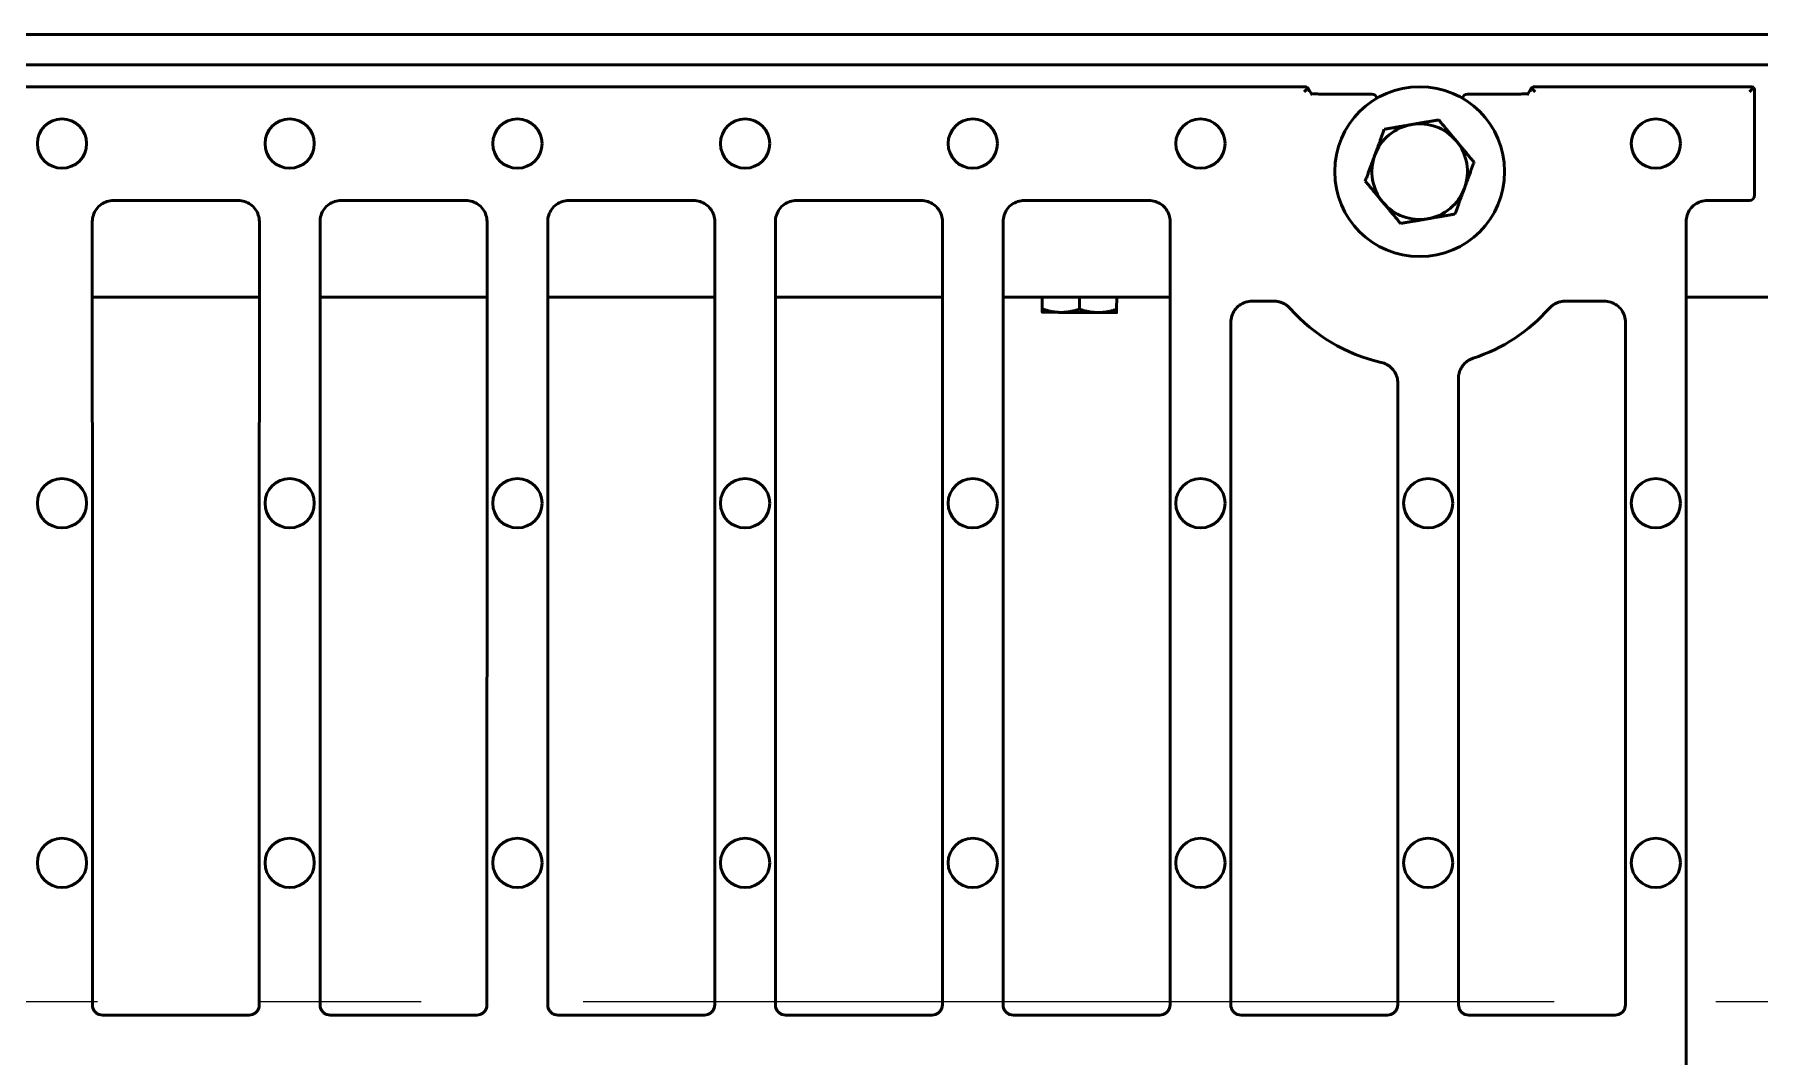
# Model space of a CAD drawing. Header units: inches. Extents: x 6 to 170, y 1 to 50.
# Drawn here: x 108.9 to 119.05, y 40.6 to 46.61 of the extents above; entities that cross this region are included whole.
import ezdxf

# ---------------------------------------------------------------- set-up
doc = ezdxf.new("R2010")
doc.units = ezdxf.units.IN
doc.header["$LTSCALE"] = 8
doc.header["$MEASUREMENT"] = 0
doc.linetypes.add('CENTER2', pattern=[1.125, 0.75, -0.125, 0.125, -0.125])
doc.layers.add('Visible (ANSI)', color=7, linetype='Continuous', lineweight=50)

msp = doc.modelspace()

# ---------------------------------------------------------------- linework, layer by layer
at = {"color": 7, "linetype": 'CENTER2', "ltscale": 0.952448}
msp.add_line((43.552063, 40.918385), (168.921708, 40.918385), dxfattribs=at)
at = {"layer": 'Visible (ANSI)'}
for p, q in [((167.052053, 46.608417), (47.052053, 46.608417)), ((167.052053, 46.429417), (47.052053, 46.429417)), ((116.376827, 46.301417), (97.727279, 46.301417)), ((116.394022, 46.293058), (116.37238, 46.271417)), ((117.710084, 46.293058), (117.731726, 46.271417)), ((119.000256, 46.301417), (117.727279, 46.301417)), ((119.017546, 46.295819), (118.993144, 46.271417)), ((116.41985, 46.250788), (116.397236, 46.28854)), ((116.77044, 46.25791), (116.483991, 46.25791)), ((117.620115, 46.25791), (117.333666, 46.25791)), ((117.70687, 46.28854), (117.684256, 46.250788)), ((119.023144, 45.662197), (119.023144, 46.276015)), ((109.365493, 45.632197), (110.098613, 45.632197)), ((110.705493, 45.632197), (111.438613, 45.632197)), ((112.045493, 45.632197), (112.778613, 45.632197)), ((113.385493, 45.632197), (114.118613, 45.632197)), ((114.725493, 45.632197), (115.458613, 45.632197)), ((118.745493, 45.632197), (118.993144, 45.632197)), ((110.223514, 45.062417), (109.240592, 45.062417)), ((111.563514, 45.062417), (110.580592, 45.062417)), ((112.903514, 45.062417), (111.920592, 45.062417)), ((114.243514, 45.062417), (113.260592, 45.062417)), ((115.583514, 45.062417), (114.600592, 45.062417)), ((114.830794, 44.973881), (114.940293, 44.973401)), ((114.831182, 45.062417), (114.83088, 44.993441)), ((114.940293, 44.973401), (115.159291, 44.972442)), ((115.050184, 45.062417), (115.049877, 44.992482)), ((115.159291, 44.972442), (115.26879, 44.971962)), ((115.269186, 45.062417), (115.268875, 44.991522)), ((116.196513, 45.03903), (116.065391, 45.03903)), ((118.138715, 45.03903), (117.907592, 45.03903)), ((119.483514, 45.062417), (118.620592, 45.062417)), ((109.300851, 40.838739), (110.163255, 40.838739)), ((110.640851, 40.838739), (111.503255, 40.838739)), ((111.980851, 40.838739), (112.843255, 40.838739)), ((113.320851, 40.838739), (114.183255, 40.838739)), ((114.660851, 40.838739), (115.523255, 40.838739)), ((116.000851, 40.838739), (116.863255, 40.838739)), ((117.340851, 40.838739), (118.203255, 40.838739))]:
    msp.add_line(p, q, dxfattribs=at)
for centre, radius in [((117.052053, 45.801417), 0.5), ((109.062053, 45.966417), 0.145), ((110.402053, 45.966417), 0.145), ((111.742053, 45.966417), 0.145), ((113.082053, 45.966417), 0.145), ((114.422053, 45.966417), 0.145), ((115.762053, 45.966417), 0.145), ((118.442053, 45.966417), 0.145), ((109.062053, 43.850417), 0.145), ((110.402053, 43.850417), 0.145), ((111.742053, 43.850417), 0.145), ((113.082053, 43.850417), 0.145), ((114.422053, 43.850417), 0.145), ((115.762053, 43.850417), 0.145), ((117.102053, 43.850417), 0.145), ((118.442053, 43.850417), 0.145), ((109.062053, 41.734417), 0.145), ((110.402053, 41.734417), 0.145), ((111.742053, 41.734417), 0.145), ((113.082053, 41.734417), 0.145), ((114.422053, 41.734417), 0.145), ((115.762053, 41.734417), 0.145), ((117.102053, 41.734417), 0.145), ((118.442053, 41.734417), 0.145)]:
    msp.add_circle(centre, radius, dxfattribs=at)
for centre, radius, start, end in [((116.77044, 46.22791), 0.03, 10.1908074, 90), ((117.333666, 46.22791), 0.03, 90, 169.8092746), ((117.052053, 45.801417), 0.28125, 99.805178, 159.805178), ((117.052053, 45.801417), 0.28125, 39.805178, 99.805178), ((117.052053, 45.801417), 0.28125, 159.805178, 219.805178), ((117.052053, 45.801417), 0.28125, 339.805178, 39.805178), ((117.052053, 45.801417), 0.28125, 279.805178, 339.805178), ((117.052053, 45.801417), 0.28125, 219.805178, 279.805178), ((118.993144, 45.662197), 0.03, 270, 0), ((117.052053, 45.671417), 1.017692, 221.5096441, 257.1871397), ((117.052053, 45.671417), 1.017692, 288.0166985, 318.4903559)]:
    msp.add_arc(centre, radius, start, end, dxfattribs=at)
for centre, major_axis, ratio, start_param, end_param in [((116.37238, 46.271654), (-0.008785, 0.031759), 0.903202452, 4.467576532, 5.180221444), ((117.731726, 46.271654), (0.008785, 0.031759), 0.903202452, 1.102963863, 1.815608775), ((118.993144, 46.271664), (0.010863, 0.034611), 0.807957516, 5.082921854, 5.703730028)]:
    msp.add_ellipse(centre, major_axis=major_axis, ratio=ratio, start_param=start_param, end_param=end_param, dxfattribs=at)
for points, knots in [([(116.376827, 46.301417), (116.376968, 46.301417), (116.37712, 46.301413), (116.377878, 46.30138), (116.378572, 46.301311), (116.380831, 46.300959), (116.382535, 46.300536), (116.387618, 46.298571), (116.391119, 46.296347), (116.394022, 46.293058)], [0.58400358758, 0.58400358758, 0.58400358758, 0.58400358758, 0.58704720667, 0.58704720667, 0.59837062795, 0.59837062795, 0.62101747053, 0.62101747053, 0.66339793763, 0.66339793763, 0.66339793763, 0.66339793763]), ([(117.710084, 46.293058), (117.713021, 46.296386), (117.716586, 46.298633), (117.721692, 46.300569), (117.723368, 46.300978), (117.725587, 46.301316), (117.726269, 46.301383), (117.727004, 46.301413), (117.727147, 46.301417), (117.727279, 46.301417)], [0.48834657481, 0.48834657481, 0.48834657481, 0.48834657481, 0.53122669947, 0.53122669947, 0.55347524242, 0.55347524242, 0.5645995139, 0.5645995139, 0.56745422028, 0.56745422028, 0.56745422028, 0.56745422028]), ([(119.000256, 46.301417), (119.000619, 46.301417), (119.000993, 46.301409), (119.003332, 46.301312), (119.005473, 46.301008), (119.010752, 46.299714), (119.014482, 46.298122), (119.017546, 46.295819)], [0.01703827592, 0.01703827592, 0.01703827592, 0.01703827592, 0.021207407, 0.021207407, 0.04241481399, 0.04241481399, 0.078548741, 0.078548741, 0.078548741, 0.078548741]), ([(116.483991, 46.25791), (116.475146, 46.25791), (116.466302, 46.258029), (116.449497, 46.258489), (116.441537, 46.258832), (116.427484, 46.259686), (116.421351, 46.260199), (116.415509, 46.26085), (116.414568, 46.260964), (116.413687, 46.261077)], [0, 0, 0, 0, 0.3036872898, 0.3036872898, 0.6073745797, 0.6073745797, 0.9056866296, 0.9056866296, 0.9666475944, 0.9666475944, 0.9666475944, 0.9666475944]), ([(117.690417, 46.261074), (117.690235, 46.261051), (117.690051, 46.261028), (117.686085, 46.260538), (117.681294, 46.260078), (117.669518, 46.259212), (117.662307, 46.258822), (117.646496, 46.258227), (117.637853, 46.258029), (117.626089, 46.257923), (117.623102, 46.25791), (117.620115, 46.25791)], [-0.966772445, -0.966772445, -0.966772445, -0.966772445, -0.9541589238, -0.9541589238, -0.6986406649, -0.6986406649, -0.4062398512, -0.4062398512, -0.1025525614, -0.1025525614, 0, 0, 0, 0]), ([(109.365493, 45.632197), (109.352474, 45.632197), (109.339258, 45.630116), (109.31436, 45.622023), (109.302585, 45.616028), (109.281348, 45.600587), (109.272056, 45.591285), (109.256637, 45.570028), (109.250658, 45.558234), (109.242626, 45.533417), (109.240573, 45.520373), (109.240574, 45.507359)], [0, 0, 0, 0, 0.1229638236, 0.1229638236, 0.2459276472, 0.2459276472, 0.3688914708, 0.3688914708, 0.4918552944, 0.4918552944, 0.614819118, 0.614819118, 0.614819118, 0.614819118]), ([(110.223532, 45.507359), (110.223533, 45.520373), (110.22145, 45.533583), (110.213348, 45.55847), (110.207346, 45.570239), (110.191891, 45.591461), (110.182581, 45.600746), (110.16131, 45.616151), (110.149511, 45.622122), (110.124682, 45.630147), (110.111632, 45.632197), (110.098613, 45.632197)], [0, 0, 0, 0, 0.1229644103, 0.1229644103, 0.2459288205, 0.2459288205, 0.3688932308, 0.3688932308, 0.4918576411, 0.4918576411, 0.6148220514, 0.6148220514, 0.6148220514, 0.6148220514]), ([(110.705493, 45.632197), (110.692474, 45.632197), (110.679258, 45.630116), (110.65436, 45.622023), (110.642585, 45.616028), (110.621348, 45.600587), (110.612056, 45.591285), (110.596637, 45.570028), (110.590658, 45.558234), (110.582626, 45.533417), (110.580573, 45.520373), (110.580574, 45.507359)], [0, 0, 0, 0, 0.1229638236, 0.1229638236, 0.2459276472, 0.2459276472, 0.3688914708, 0.3688914708, 0.4918552944, 0.4918552944, 0.614819118, 0.614819118, 0.614819118, 0.614819118]), ([(111.563532, 45.507359), (111.563533, 45.520373), (111.56145, 45.533583), (111.553348, 45.55847), (111.547346, 45.570239), (111.531891, 45.591461), (111.522581, 45.600746), (111.50131, 45.616151), (111.489511, 45.622122), (111.464682, 45.630147), (111.451632, 45.632197), (111.438613, 45.632197)], [0, 0, 0, 0, 0.1229644103, 0.1229644103, 0.2459288205, 0.2459288205, 0.3688932308, 0.3688932308, 0.4918576411, 0.4918576411, 0.6148220514, 0.6148220514, 0.6148220514, 0.6148220514]), ([(112.045493, 45.632197), (112.032474, 45.632197), (112.019258, 45.630116), (111.99436, 45.622023), (111.982585, 45.616028), (111.961348, 45.600587), (111.952056, 45.591285), (111.936637, 45.570028), (111.930658, 45.558234), (111.922626, 45.533417), (111.920573, 45.520373), (111.920574, 45.507359)], [0, 0, 0, 0, 0.1229638236, 0.1229638236, 0.2459276472, 0.2459276472, 0.3688914708, 0.3688914708, 0.4918552944, 0.4918552944, 0.614819118, 0.614819118, 0.614819118, 0.614819118]), ([(112.903532, 45.507359), (112.903533, 45.520373), (112.90145, 45.533583), (112.893348, 45.55847), (112.887346, 45.570239), (112.871891, 45.591461), (112.862581, 45.600746), (112.84131, 45.616151), (112.829511, 45.622122), (112.804682, 45.630147), (112.791632, 45.632197), (112.778613, 45.632197)], [0, 0, 0, 0, 0.1229644103, 0.1229644103, 0.2459288205, 0.2459288205, 0.3688932308, 0.3688932308, 0.4918576411, 0.4918576411, 0.6148220514, 0.6148220514, 0.6148220514, 0.6148220514]), ([(113.385493, 45.632197), (113.372474, 45.632197), (113.359258, 45.630116), (113.33436, 45.622023), (113.322585, 45.616028), (113.301348, 45.600587), (113.292056, 45.591285), (113.276637, 45.570028), (113.270658, 45.558234), (113.262626, 45.533417), (113.260573, 45.520373), (113.260574, 45.507359)], [0, 0, 0, 0, 0.1229638236, 0.1229638236, 0.2459276472, 0.2459276472, 0.3688914708, 0.3688914708, 0.4918552944, 0.4918552944, 0.614819118, 0.614819118, 0.614819118, 0.614819118]), ([(114.243532, 45.507359), (114.243533, 45.520373), (114.24145, 45.533583), (114.233348, 45.55847), (114.227346, 45.570239), (114.211891, 45.591461), (114.202581, 45.600746), (114.18131, 45.616151), (114.169511, 45.622122), (114.144682, 45.630147), (114.131632, 45.632197), (114.118613, 45.632197)], [0, 0, 0, 0, 0.1229644103, 0.1229644103, 0.2459288205, 0.2459288205, 0.3688932308, 0.3688932308, 0.4918576411, 0.4918576411, 0.6148220514, 0.6148220514, 0.6148220514, 0.6148220514]), ([(114.725493, 45.632197), (114.712474, 45.632197), (114.699258, 45.630116), (114.67436, 45.622023), (114.662585, 45.616028), (114.641348, 45.600587), (114.632056, 45.591285), (114.616637, 45.570028), (114.610658, 45.558234), (114.602626, 45.533417), (114.600573, 45.520373), (114.600574, 45.507359)], [0, 0, 0, 0, 0.1229638236, 0.1229638236, 0.2459276472, 0.2459276472, 0.3688914708, 0.3688914708, 0.4918552944, 0.4918552944, 0.614819118, 0.614819118, 0.614819118, 0.614819118]), ([(115.583532, 45.507359), (115.583533, 45.520373), (115.58145, 45.533583), (115.573348, 45.55847), (115.567346, 45.570239), (115.551891, 45.591461), (115.542581, 45.600746), (115.52131, 45.616151), (115.509511, 45.622122), (115.484682, 45.630147), (115.471632, 45.632197), (115.458613, 45.632197)], [0, 0, 0, 0, 0.1229644103, 0.1229644103, 0.2459288205, 0.2459288205, 0.3688932308, 0.3688932308, 0.4918576411, 0.4918576411, 0.6148220514, 0.6148220514, 0.6148220514, 0.6148220514]), ([(118.745493, 45.632197), (118.732474, 45.632197), (118.719424, 45.630147), (118.694595, 45.622122), (118.682796, 45.616151), (118.661525, 45.600746), (118.652215, 45.591461), (118.63676, 45.570239), (118.630758, 45.55847), (118.622656, 45.533583), (118.620573, 45.520373), (118.620574, 45.507359)], [0, 0, 0, 0, 0.1229644103, 0.1229644103, 0.2459288205, 0.2459288205, 0.3688932308, 0.3688932308, 0.4918576411, 0.4918576411, 0.6148220514, 0.6148220514, 0.6148220514, 0.6148220514]), ([(109.240934, 40.89868), (109.24093, 41.205926), (109.240917, 41.513172), (109.240879, 42.127663), (109.240853, 42.434909), (109.240791, 43.0494), (109.240755, 43.356645), (109.240685, 43.971135), (109.240651, 44.27838), (109.2406, 44.89287), (109.240582, 45.200115), (109.240574, 45.507359)], [-11.706043253, -11.706043253, -11.706043253, -11.706043253, -9.364834602, -9.364834602, -7.023625952, -7.023625952, -4.682417301, -4.682417301, -2.341208651, -2.341208651, 0, 0, 0, 0]), ([(110.223172, 40.89868), (110.223176, 41.205926), (110.223189, 41.513172), (110.223227, 42.127663), (110.223253, 42.434909), (110.223315, 43.0494), (110.223351, 43.356645), (110.223421, 43.971135), (110.223455, 44.27838), (110.223506, 44.89287), (110.223524, 45.200115), (110.223532, 45.507359)], [0, 0, 0, 0, 2.341208651, 2.341208651, 4.682417301, 4.682417301, 7.023625952, 7.023625952, 9.364834602, 9.364834602, 11.706043253, 11.706043253, 11.706043253, 11.706043253]), ([(110.580934, 40.89868), (110.58093, 41.205926), (110.580917, 41.513172), (110.580879, 42.127663), (110.580853, 42.434909), (110.580791, 43.0494), (110.580755, 43.356645), (110.580685, 43.971135), (110.580651, 44.27838), (110.5806, 44.89287), (110.580582, 45.200115), (110.580574, 45.507359)], [-11.706043253, -11.706043253, -11.706043253, -11.706043253, -9.364834602, -9.364834602, -7.023625952, -7.023625952, -4.682417301, -4.682417301, -2.341208651, -2.341208651, 0, 0, 0, 0]), ([(111.563172, 40.89868), (111.563176, 41.205926), (111.563189, 41.513172), (111.563227, 42.127663), (111.563253, 42.434909), (111.563315, 43.0494), (111.563351, 43.356645), (111.563421, 43.971135), (111.563455, 44.27838), (111.563506, 44.89287), (111.563524, 45.200115), (111.563532, 45.507359)], [0, 0, 0, 0, 2.341208651, 2.341208651, 4.682417301, 4.682417301, 7.023625952, 7.023625952, 9.364834602, 9.364834602, 11.706043253, 11.706043253, 11.706043253, 11.706043253]), ([(111.920934, 40.89868), (111.92093, 41.205926), (111.920917, 41.513172), (111.920879, 42.127663), (111.920853, 42.434909), (111.920791, 43.0494), (111.920755, 43.356645), (111.920685, 43.971135), (111.920651, 44.27838), (111.9206, 44.89287), (111.920582, 45.200115), (111.920574, 45.507359)], [-11.706043253, -11.706043253, -11.706043253, -11.706043253, -9.364834602, -9.364834602, -7.023625952, -7.023625952, -4.682417301, -4.682417301, -2.341208651, -2.341208651, 0, 0, 0, 0]), ([(112.903172, 40.89868), (112.903176, 41.205926), (112.903189, 41.513172), (112.903227, 42.127663), (112.903253, 42.434909), (112.903315, 43.0494), (112.903351, 43.356645), (112.903421, 43.971135), (112.903455, 44.27838), (112.903506, 44.89287), (112.903524, 45.200115), (112.903532, 45.507359)], [0, 0, 0, 0, 2.341208651, 2.341208651, 4.682417301, 4.682417301, 7.023625952, 7.023625952, 9.364834602, 9.364834602, 11.706043253, 11.706043253, 11.706043253, 11.706043253]), ([(113.260934, 40.89868), (113.26093, 41.205926), (113.260917, 41.513172), (113.260879, 42.127663), (113.260853, 42.434909), (113.260791, 43.0494), (113.260755, 43.356645), (113.260685, 43.971135), (113.260651, 44.27838), (113.2606, 44.89287), (113.260582, 45.200115), (113.260574, 45.507359)], [-11.706043253, -11.706043253, -11.706043253, -11.706043253, -9.364834602, -9.364834602, -7.023625952, -7.023625952, -4.682417301, -4.682417301, -2.341208651, -2.341208651, 0, 0, 0, 0]), ([(114.243172, 40.89868), (114.243176, 41.205926), (114.243189, 41.513172), (114.243227, 42.127663), (114.243253, 42.434909), (114.243315, 43.0494), (114.243351, 43.356645), (114.243421, 43.971135), (114.243455, 44.27838), (114.243506, 44.89287), (114.243524, 45.200115), (114.243532, 45.507359)], [0, 0, 0, 0, 2.341208651, 2.341208651, 4.682417301, 4.682417301, 7.023625952, 7.023625952, 9.364834602, 9.364834602, 11.706043253, 11.706043253, 11.706043253, 11.706043253]), ([(114.600934, 40.89868), (114.60093, 41.205926), (114.600917, 41.513172), (114.600879, 42.127663), (114.600853, 42.434909), (114.600791, 43.0494), (114.600755, 43.356645), (114.600685, 43.971135), (114.600651, 44.27838), (114.6006, 44.89287), (114.600582, 45.200115), (114.600574, 45.507359)], [-11.706043253, -11.706043253, -11.706043253, -11.706043253, -9.364834602, -9.364834602, -7.023625952, -7.023625952, -4.682417301, -4.682417301, -2.341208651, -2.341208651, 0, 0, 0, 0]), ([(115.583172, 40.89868), (115.583176, 41.205926), (115.583189, 41.513172), (115.583227, 42.127663), (115.583253, 42.434909), (115.583315, 43.0494), (115.583351, 43.356645), (115.583421, 43.971135), (115.583455, 44.27838), (115.583506, 44.89287), (115.583524, 45.200115), (115.583532, 45.507359)], [0, 0, 0, 0, 2.341208651, 2.341208651, 4.682417301, 4.682417301, 7.023625952, 7.023625952, 9.364834602, 9.364834602, 11.706043253, 11.706043253, 11.706043253, 11.706043253]), ([(118.620936, 40.676417), (118.620936, 40.99848), (118.620926, 41.320543), (118.620891, 41.96467), (118.620866, 42.286733), (118.620804, 42.930859), (118.620766, 43.252922), (118.620693, 43.897048), (118.620657, 44.21911), (118.620601, 44.863235), (118.620583, 45.185297), (118.620574, 45.507359)], [-12.270591833, -12.270591833, -12.270591833, -12.270591833, -9.816473467, -9.816473467, -7.3623551, -7.3623551, -4.908236733, -4.908236733, -2.454118367, -2.454118367, 0, 0, 0, 0]), ([(116.065391, 45.03903), (116.052379, 45.03903), (116.039173, 45.03695), (116.014293, 45.028856), (116.002528, 45.022861), (115.981314, 45.007419), (115.972033, 44.998116), (115.956635, 44.976859), (115.950667, 44.965067), (115.942648, 44.940252), (115.940601, 44.927208), (115.940601, 44.914195)], [0, 0, 0, 0, 0.1229171095, 0.1229171095, 0.245834219, 0.245834219, 0.3687513285, 0.3687513285, 0.4916684379, 0.4916684379, 0.6145855474, 0.6145855474, 0.6145855474, 0.6145855474]), ([(116.28996, 44.996945), (116.285312, 45.002196), (116.280181, 45.007096), (116.269145, 45.015963), (116.263241, 45.019927), (116.25093, 45.026763), (116.244517, 45.029644), (116.231243, 45.034308), (116.224432, 45.036071), (116.210573, 45.038435), (116.203526, 45.03903), (116.196513, 45.03903)], [0, 0, 0, 0, 0.066276708, 0.066276708, 0.1325534161, 0.1325534161, 0.1988301241, 0.1988301241, 0.2651068321, 0.2651068321, 0.3313835402, 0.3313835402, 0.3313835402, 0.3313835402]), ([(117.907592, 45.03903), (117.90058, 45.03903), (117.89351, 45.038435), (117.879556, 45.036047), (117.872675, 45.034254), (117.859396, 45.029564), (117.852988, 45.026672), (117.840699, 45.019822), (117.834865, 45.01589), (117.823909, 45.007079), (117.818794, 45.002196), (117.814146, 44.996945)], [0, 0, 0, 0, 0.066276721, 0.066276721, 0.132553442, 0.132553442, 0.1988301629, 0.1988301629, 0.2651068839, 0.2651068839, 0.3313836049, 0.3313836049, 0.3313836049, 0.3313836049]), ([(118.263505, 44.914195), (118.263505, 44.927208), (118.261427, 44.940417), (118.253339, 44.965303), (118.247348, 44.977071), (118.231914, 44.998293), (118.222615, 45.007578), (118.201366, 45.022983), (118.189577, 45.028956), (118.164767, 45.03698), (118.151727, 45.03903), (118.138715, 45.03903)], [0, 0, 0, 0, 0.1229167888, 0.1229167888, 0.2458335776, 0.2458335776, 0.3687503664, 0.3687503664, 0.4916671552, 0.4916671552, 0.614583944, 0.614583944, 0.614583944, 0.614583944]), ([(115.940934, 40.89868), (115.940931, 41.166382), (115.94092, 41.434083), (115.94089, 41.969485), (115.94087, 42.237187), (115.94082, 42.772589), (115.940791, 43.04029), (115.94073, 43.575692), (115.940699, 43.843393), (115.940643, 44.378794), (115.940618, 44.646494), (115.940601, 44.914195)], [-10.199402739, -10.199402739, -10.199402739, -10.199402739, -8.159522191, -8.159522191, -6.119641643, -6.119641643, -4.079761096, -4.079761096, -2.039880548, -2.039880548, 0, 0, 0, 0]), ([(118.263172, 40.89868), (118.263175, 41.166382), (118.263186, 41.434083), (118.263216, 41.969485), (118.263236, 42.237187), (118.263286, 42.772589), (118.263315, 43.04029), (118.263376, 43.575692), (118.263407, 43.843393), (118.263463, 44.378794), (118.263488, 44.646494), (118.263505, 44.914195)], [0, 0, 0, 0, 2.039880548, 2.039880548, 4.079761096, 4.079761096, 6.119641643, 6.119641643, 8.159522191, 8.159522191, 10.199402739, 10.199402739, 10.199402739, 10.199402739]), ([(116.923478, 44.557336), (116.923479, 44.568496), (116.92196, 44.5798), (116.915969, 44.60148), (116.911552, 44.611808), (116.899997, 44.631124), (116.89291, 44.639977), (116.87674, 44.6554), (116.867559, 44.662052), (116.847884, 44.672611), (116.837241, 44.676591), (116.826362, 44.679065)], [0, 0, 0, 0, 0.1054228845, 0.1054228845, 0.210845769, 0.210845769, 0.3162686535, 0.3162686535, 0.4216915379, 0.4216915379, 0.5271144224, 0.5271144224, 0.5271144224, 0.5271144224]), ([(117.366819, 44.703625), (117.356923, 44.700407), (117.347315, 44.695892), (117.3296, 44.684632), (117.321544, 44.677956), (117.307201, 44.662658), (117.300974, 44.654052), (117.29096, 44.635764), (117.287098, 44.625967), (117.28194, 44.605791), (117.280625, 44.59532), (117.280625, 44.584911)], [0, 0, 0, 0, 0.0983394734, 0.0983394734, 0.1966789469, 0.1966789469, 0.2950184203, 0.2950184203, 0.3933578937, 0.3933578937, 0.4916973671, 0.4916973671, 0.4916973671, 0.4916973671]), ([(117.280934, 40.89868), (117.280931, 41.144429), (117.280922, 41.390178), (117.280896, 41.881676), (117.280878, 42.127425), (117.280835, 42.618923), (117.28081, 42.864672), (117.280755, 43.356169), (117.280726, 43.601918), (117.280672, 44.093415), (117.280646, 44.339163), (117.280625, 44.584911)], [-9.36302211, -9.36302211, -9.36302211, -9.36302211, -7.490417688, -7.490417688, -5.617813266, -5.617813266, -3.745208844, -3.745208844, -1.872604422, -1.872604422, 0, 0, 0, 0]), ([(116.923172, 40.89868), (116.923175, 41.142591), (116.923184, 41.386502), (116.92321, 41.874323), (116.923227, 42.118233), (116.923269, 42.606055), (116.923295, 42.849965), (116.923349, 43.337786), (116.923377, 43.581696), (116.923432, 44.069516), (116.923457, 44.313427), (116.923478, 44.557336)], [0, 0, 0, 0, 1.858596239, 1.858596239, 3.717192478, 3.717192478, 5.575788717, 5.575788717, 7.434384955, 7.434384955, 9.292981194, 9.292981194, 9.292981194, 9.292981194]), ([(109.240934, 40.89868), (109.240934, 40.89243), (109.241934, 40.886087), (109.245819, 40.874138), (109.248697, 40.868488), (109.256108, 40.8583), (109.260572, 40.853842), (109.270773, 40.846446), (109.276432, 40.843578), (109.288342, 40.839724), (109.294603, 40.838739), (109.300851, 40.838739)], [0, 0, 0, 0, 0.0713970065, 0.0713970065, 0.1427940129, 0.1427940129, 0.2141910194, 0.2141910194, 0.2855880258, 0.2855880258, 0.3569850323, 0.3569850323, 0.3569850323, 0.3569850323]), ([(110.163255, 40.838739), (110.169503, 40.838739), (110.175844, 40.839739), (110.187787, 40.843626), (110.193435, 40.846505), (110.203618, 40.853919), (110.208074, 40.858385), (110.215468, 40.86859), (110.218334, 40.874251), (110.222187, 40.886166), (110.223172, 40.89243), (110.223172, 40.89868)], [0, 0, 0, 0, 0.0713971809, 0.0713971809, 0.1427943617, 0.1427943617, 0.2141915426, 0.2141915426, 0.2855887234, 0.2855887234, 0.3569859043, 0.3569859043, 0.3569859043, 0.3569859043]), ([(110.580934, 40.89868), (110.580934, 40.89243), (110.581934, 40.886087), (110.585819, 40.874138), (110.588697, 40.868488), (110.596108, 40.8583), (110.600572, 40.853842), (110.610773, 40.846446), (110.616432, 40.843578), (110.628342, 40.839724), (110.634603, 40.838739), (110.640851, 40.838739)], [0, 0, 0, 0, 0.0713970065, 0.0713970065, 0.1427940129, 0.1427940129, 0.2141910194, 0.2141910194, 0.2855880258, 0.2855880258, 0.3569850323, 0.3569850323, 0.3569850323, 0.3569850323]), ([(111.503255, 40.838739), (111.509503, 40.838739), (111.515844, 40.839739), (111.527787, 40.843626), (111.533435, 40.846505), (111.543618, 40.853919), (111.548074, 40.858385), (111.555468, 40.86859), (111.558334, 40.874251), (111.562187, 40.886166), (111.563172, 40.89243), (111.563172, 40.89868)], [0, 0, 0, 0, 0.0713971809, 0.0713971809, 0.1427943617, 0.1427943617, 0.2141915426, 0.2141915426, 0.2855887234, 0.2855887234, 0.3569859043, 0.3569859043, 0.3569859043, 0.3569859043]), ([(111.920934, 40.89868), (111.920934, 40.89243), (111.921934, 40.886087), (111.925819, 40.874138), (111.928697, 40.868488), (111.936108, 40.8583), (111.940572, 40.853842), (111.950773, 40.846446), (111.956432, 40.843578), (111.968342, 40.839724), (111.974603, 40.838739), (111.980851, 40.838739)], [0, 0, 0, 0, 0.0713970065, 0.0713970065, 0.1427940129, 0.1427940129, 0.2141910194, 0.2141910194, 0.2855880258, 0.2855880258, 0.3569850323, 0.3569850323, 0.3569850323, 0.3569850323]), ([(112.843255, 40.838739), (112.849503, 40.838739), (112.855844, 40.839739), (112.867787, 40.843626), (112.873435, 40.846505), (112.883618, 40.853919), (112.888074, 40.858385), (112.895468, 40.86859), (112.898334, 40.874251), (112.902187, 40.886166), (112.903172, 40.89243), (112.903172, 40.89868)], [0, 0, 0, 0, 0.0713971809, 0.0713971809, 0.1427943617, 0.1427943617, 0.2141915426, 0.2141915426, 0.2855887234, 0.2855887234, 0.3569859043, 0.3569859043, 0.3569859043, 0.3569859043]), ([(113.260934, 40.89868), (113.260934, 40.89243), (113.261934, 40.886087), (113.265819, 40.874138), (113.268697, 40.868488), (113.276108, 40.8583), (113.280572, 40.853842), (113.290773, 40.846446), (113.296432, 40.843578), (113.308342, 40.839724), (113.314603, 40.838739), (113.320851, 40.838739)], [0, 0, 0, 0, 0.0713970065, 0.0713970065, 0.1427940129, 0.1427940129, 0.2141910194, 0.2141910194, 0.2855880258, 0.2855880258, 0.3569850323, 0.3569850323, 0.3569850323, 0.3569850323]), ([(114.183255, 40.838739), (114.189503, 40.838739), (114.195844, 40.839739), (114.207787, 40.843626), (114.213435, 40.846505), (114.223618, 40.853919), (114.228074, 40.858385), (114.235468, 40.86859), (114.238334, 40.874251), (114.242187, 40.886166), (114.243172, 40.89243), (114.243172, 40.89868)], [0, 0, 0, 0, 0.0713971809, 0.0713971809, 0.1427943617, 0.1427943617, 0.2141915426, 0.2141915426, 0.2855887234, 0.2855887234, 0.3569859043, 0.3569859043, 0.3569859043, 0.3569859043]), ([(114.600934, 40.89868), (114.600934, 40.89243), (114.601934, 40.886087), (114.605819, 40.874138), (114.608697, 40.868488), (114.616108, 40.8583), (114.620572, 40.853842), (114.630773, 40.846446), (114.636432, 40.843578), (114.648342, 40.839724), (114.654603, 40.838739), (114.660851, 40.838739)], [0, 0, 0, 0, 0.0713970065, 0.0713970065, 0.1427940129, 0.1427940129, 0.2141910194, 0.2141910194, 0.2855880258, 0.2855880258, 0.3569850323, 0.3569850323, 0.3569850323, 0.3569850323]), ([(115.523255, 40.838739), (115.529503, 40.838739), (115.535844, 40.839739), (115.547787, 40.843626), (115.553435, 40.846505), (115.563618, 40.853919), (115.568074, 40.858385), (115.575468, 40.86859), (115.578334, 40.874251), (115.582187, 40.886166), (115.583172, 40.89243), (115.583172, 40.89868)], [0, 0, 0, 0, 0.0713971809, 0.0713971809, 0.1427943617, 0.1427943617, 0.2141915426, 0.2141915426, 0.2855887234, 0.2855887234, 0.3569859043, 0.3569859043, 0.3569859043, 0.3569859043]), ([(115.940934, 40.89868), (115.940934, 40.89243), (115.941934, 40.886087), (115.945819, 40.874138), (115.948697, 40.868488), (115.956108, 40.8583), (115.960572, 40.853842), (115.970773, 40.846446), (115.976432, 40.843578), (115.988342, 40.839724), (115.994603, 40.838739), (116.000851, 40.838739)], [0, 0, 0, 0, 0.0713970065, 0.0713970065, 0.1427940129, 0.1427940129, 0.2141910194, 0.2141910194, 0.2855880258, 0.2855880258, 0.3569850323, 0.3569850323, 0.3569850323, 0.3569850323]), ([(116.863255, 40.838739), (116.869503, 40.838739), (116.875844, 40.839739), (116.887787, 40.843626), (116.893435, 40.846505), (116.903618, 40.853919), (116.908074, 40.858385), (116.915468, 40.86859), (116.918334, 40.874251), (116.922187, 40.886166), (116.923172, 40.89243), (116.923172, 40.89868)], [0, 0, 0, 0, 0.0713971809, 0.0713971809, 0.1427943617, 0.1427943617, 0.2141915426, 0.2141915426, 0.2855887234, 0.2855887234, 0.3569859043, 0.3569859043, 0.3569859043, 0.3569859043]), ([(117.280934, 40.89868), (117.280934, 40.89243), (117.281934, 40.886087), (117.285819, 40.874138), (117.288697, 40.868488), (117.296108, 40.8583), (117.300572, 40.853842), (117.310773, 40.846446), (117.316432, 40.843578), (117.328342, 40.839724), (117.334603, 40.838739), (117.340851, 40.838739)], [0, 0, 0, 0, 0.0713970065, 0.0713970065, 0.1427940129, 0.1427940129, 0.2141910194, 0.2141910194, 0.2855880258, 0.2855880258, 0.3569850323, 0.3569850323, 0.3569850323, 0.3569850323]), ([(118.203255, 40.838739), (118.209503, 40.838739), (118.215844, 40.839739), (118.227787, 40.843626), (118.233435, 40.846505), (118.243618, 40.853919), (118.248074, 40.858385), (118.255468, 40.86859), (118.258334, 40.874251), (118.262187, 40.886166), (118.263172, 40.89243), (118.263172, 40.89868)], [0, 0, 0, 0, 0.0713971809, 0.0713971809, 0.1427943617, 0.1427943617, 0.2141915426, 0.2141915426, 0.2855887234, 0.2855887234, 0.3569859043, 0.3569859043, 0.3569859043, 0.3569859043]), ([(118.620936, 40.676417), (118.620936, 40.354353), (118.620926, 40.03229), (118.620891, 39.388163), (118.620866, 39.0661), (118.620804, 38.421974), (118.620766, 38.099911), (118.620693, 37.455785), (118.620657, 37.133723), (118.620601, 36.489598), (118.620583, 36.167536), (118.620574, 35.845474)], [-12.270591833, -12.270591833, -12.270591833, -12.270591833, -9.816473467, -9.816473467, -7.3623551, -7.3623551, -4.908236733, -4.908236733, -2.454118367, -2.454118367, 0, 0, 0, 0])]:
    msp.add_open_spline(points, degree=3, knots=knots, dxfattribs=at)
for points in [[(117.004156, 46.078558), (117.078416, 46.091392), (117.164164, 46.106211)], [(117.164164, 46.106211), (117.219872, 46.039361), (117.268116, 45.981467)], [(116.788093, 45.898508), (116.814109, 45.969236), (116.844149, 46.050905)], [(116.844149, 46.050905), (116.929897, 46.065724), (117.004156, 46.078558)], [(116.732037, 45.746111), (116.762077, 45.82778), (116.788093, 45.898508)], [(117.268116, 45.981467), (117.316361, 45.923573), (117.372069, 45.856723)], [(117.372069, 45.856723), (117.342028, 45.775053), (117.316013, 45.704325)], [(116.835989, 45.621366), (116.787745, 45.67926), (116.732037, 45.746111)], [(117.316013, 45.704325), (117.289997, 45.633597), (117.259957, 45.551928)], [(116.939942, 45.496622), (116.884234, 45.563472), (116.835989, 45.621366)], [(117.099949, 45.524275), (117.02569, 45.511441), (116.939942, 45.496622)], [(117.259957, 45.551928), (117.174209, 45.537109), (117.099949, 45.524275)], [(114.830794, 44.973881), (114.830794, 44.973881), (114.83088, 44.993441)], [(114.83088, 44.993441), (114.889474, 44.973624), (114.940293, 44.973401)], [(114.940293, 44.973401), (114.991111, 44.973179), (115.049877, 44.992482)], [(115.049877, 44.992482), (115.108472, 44.972664), (115.159291, 44.972442)], [(115.159291, 44.972442), (115.210109, 44.972219), (115.268875, 44.991522)], [(115.268875, 44.991522), (115.26879, 44.971962), (115.26879, 44.971962)]]:
    msp.add_rational_spline(points, [1, 1.0379548493, 1], degree=2, dxfattribs=at)

doc.saveas('drawing.dxf')
